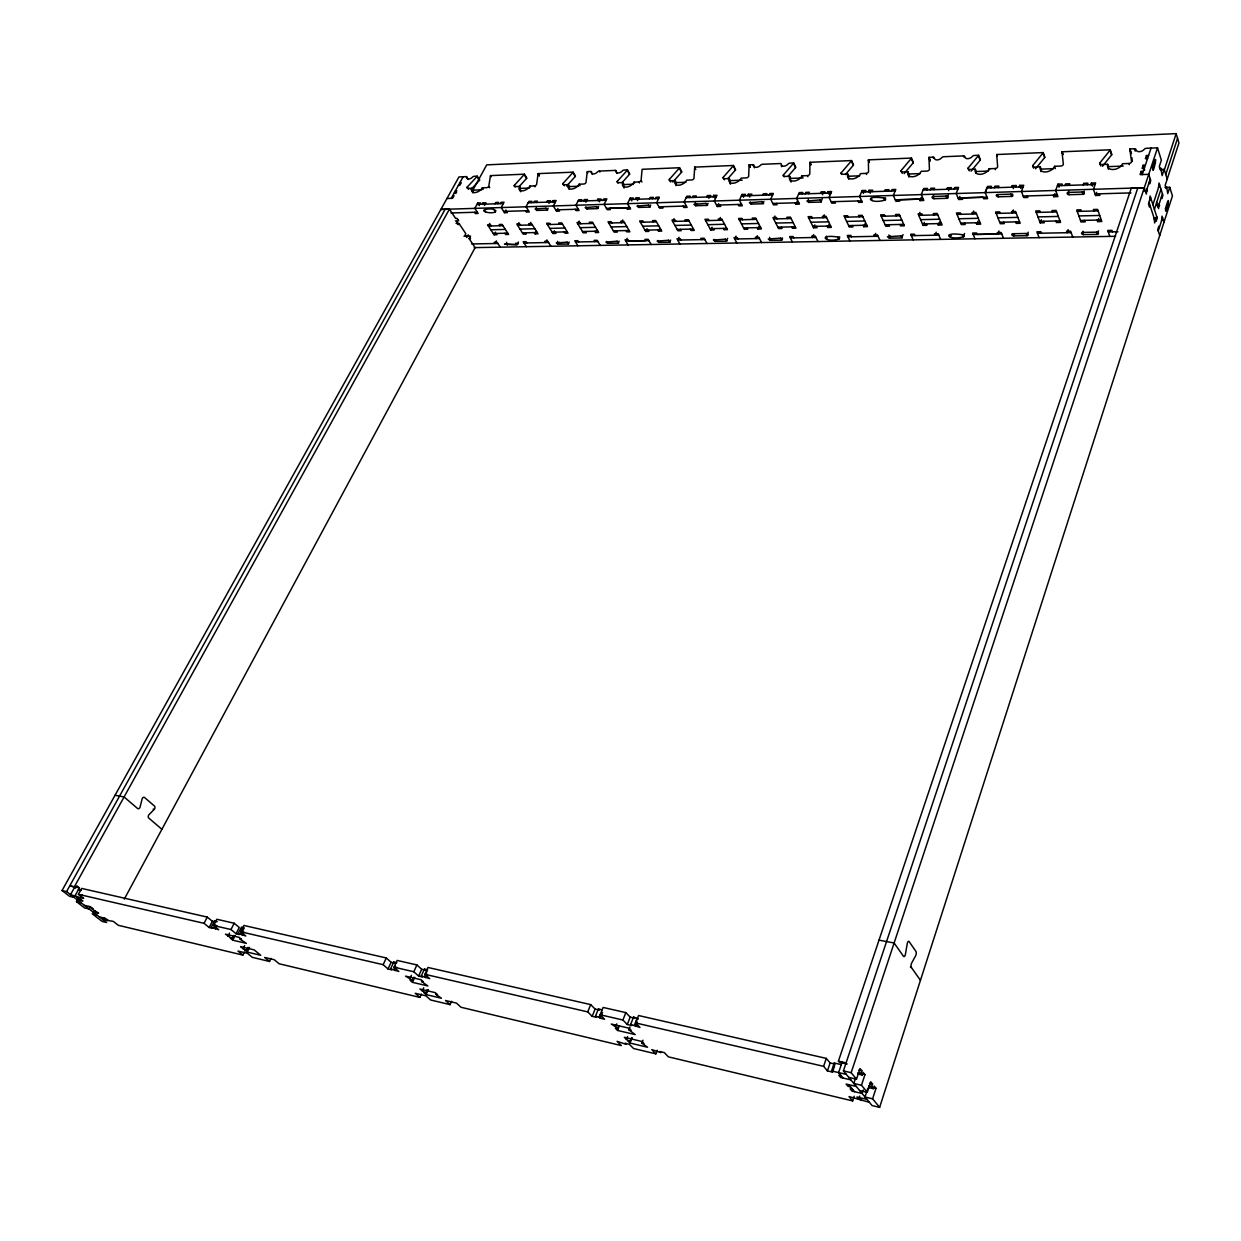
<?xml version="1.0" encoding="UTF-8"?>
<svg xmlns="http://www.w3.org/2000/svg" width="1241" height="1241" viewBox="0 0 1241 1241"><rect width="100%" height="100%" fill="white"/><g stroke="black" fill="none" stroke-linecap="round" stroke-linejoin="round"><path stroke-width="1.5" d="M845.416 174.562L853.296 165.317A2.048 1.272 -26.5 0 0 853.544 164.898L851.559 160.57L810.032 162.292A2.017 1.225 -27.3 0 0 809.923 162.711L809.784 174.081A2.032 1.241 -27.4 0 1 807.364 175.602L802.043 175.803A7.058 4.328 -27.7 0 1 793.62 181.077A7.058 4.328 -27.7 0 1 789.695 176.269L784.436 176.47A2.017 1.225 -27.9 0 1 783.335 175.09L793.433 163.393A2.017 1.225 -27.7 0 0 793.697 162.974L795.76 167.225A2.001 1.225 -27.7 0 1 795.512 167.644L787.957 176.408M793.697 162.974L790.005 163.129A2.001 1.225 -27.8 0 0 787.926 164.153A4.002 2.435 -27.8 0 1 783.785 166.185A4.002 2.435 -27.8 0 1 781.365 164.417A2.001 1.21 -28 0 0 780.155 163.548L762.501 164.277A1.986 1.194 -28.3 0 0 760.454 165.286A3.956 2.389 -28.4 0 1 756.358 167.302A3.956 2.389 -28.4 0 1 754.001 165.549A1.97 1.194 -28.5 0 0 752.822 164.681L749.223 164.836A1.97 1.194 -28.5 0 0 749.099 165.224L748.649 176.408A1.986 1.21 -28.6 0 1 746.291 177.897L741.156 178.099A6.903 4.188 -28.9 0 1 732.904 183.28A6.903 4.188 -28.9 0 1 729.274 178.533L724.201 178.735A1.97 1.194 -29.1 0 1 723.177 177.385L733.229 165.891A1.955 1.179 -28.9 0 0 733.478 165.487L735.634 169.66A1.955 1.179 -28.9 0 1 735.386 170.064L727.862 178.673M733.478 165.487L694.805 167.101A1.939 1.163 -29.6 0 0 694.681 167.488L693.967 178.502A1.939 1.163 -29.7 0 1 691.64 179.961L686.692 180.147A6.779 4.064 -29.9 0 1 678.579 185.25A6.779 4.064 -29.9 0 1 675.182 180.581L670.28 180.767A1.924 1.148 -30.1 0 1 669.333 179.433L679.323 168.124A1.924 1.148 -29.9 0 0 679.587 167.737L681.821 171.832A1.924 1.148 -29.9 0 1 681.557 172.22L672.824 182.101M622.051 182.644L629.497 174.314A1.893 1.117 -30.8 0 0 629.761 173.926L627.465 169.908L624.145 170.048A1.893 1.101 -30.9 0 0 622.206 171.01A3.77 2.203 -30.9 0 1 618.328 172.933A3.77 2.203 -30.9 0 1 616.281 171.258A1.877 1.101 -31 0 0 615.257 170.405L599.341 171.072A1.877 1.086 -31.3 0 0 597.417 172.034A3.739 2.172 -31.4 0 1 593.586 173.942A3.739 2.172 -31.4 0 1 591.585 172.266A1.861 1.086 -31.5 0 0 590.592 171.444L587.35 171.568A1.861 1.086 -31.5 0 0 587.21 171.956L585.985 182.613A1.877 1.086 -31.6 0 1 583.751 184.025L579.128 184.195A6.531 3.801 -31.8 0 1 571.31 189.128A6.531 3.801 -31.8 0 1 568.394 184.599L563.802 184.769A1.861 1.086 -32 0 1 562.98 183.482L572.877 172.546A1.846 1.07 -31.8 0 0 573.14 172.173L575.498 176.113A1.846 1.07 -31.8 0 1 575.235 176.501L566.594 186.057M573.14 172.173L538.191 173.616A1.83 1.055 -32.3 0 0 538.051 174.004L536.608 184.49A1.846 1.055 -32.4 0 1 534.406 185.886L529.923 186.041A6.422 3.692 -32.6 0 1 522.244 190.897A6.422 3.692 -32.6 0 1 519.529 186.445L515.093 186.6A1.83 1.039 -32.8 0 1 514.332 185.343L524.167 174.578A1.815 1.039 -32.6 0 0 524.431 174.19L526.836 178.083A1.815 1.039 -32.5 0 1 526.572 178.456L519.219 186.522M524.431 174.19L490.567 175.602A1.799 1.024 -33 0 0 490.428 175.974L488.768 186.321A1.815 1.024 -33.2 0 1 486.612 187.686L482.268 187.841A6.314 3.568 -33.4 0 1 474.729 192.619A6.314 3.568 -33.4 0 1 472.2 188.229L467.904 188.384A1.799 1.008 -33.5 0 1 467.19 187.143L476.963 176.532A1.784 1.008 -33.3 0 0 477.227 176.16L479.693 179.976A1.784 1.008 -33.3 0 1 479.429 180.348L470.897 189.625M115.056 795.248L124.084 796.97L137.58 808.496A2.172 1.536 -74.6 0 0 140.093 806.991L142.126 798.894A2.156 1.536 -75 0 1 144.592 797.529L154.396 805.998A2.156 1.52 -74.9 0 1 154.256 809.365L149.029 814.639A2.156 1.52 -74.6 0 0 148.811 818.098L161.904 829.298M1165.532 208.426C1165.47 220.851 1172.047 185.654 1165.532 208.426L1166.245 210.706M1152.594 167.38C1152.486 180.085 1159.451 144.437 1152.594 167.38L1153.323 169.722M1137.78 187.949L843.43 1070.905L872.082 1105.56L879.636 1107.375L1172.435 195.938L1169.751 187.313L1164.989 187.469M879.636 1107.375L872.609 1098.812L876.006 1088.279L874.207 1086.061L873.354 1088.683L868.793 1087.612M1169.751 187.313L1167.734 193.596L1166.649 186.895L1166.137 188.461L1165.175 185.39L1178.95 142.963L1176.158 133.625L486.72 164.867L472.247 191.207M1158.256 230.997L1162.553 217.687M873.354 1088.683L871.694 1086.651L872.547 1084.014L870.732 1081.78L867.304 1092.344L859.672 1090.544M1154.161 218.307L1154.626 222.977L1156.705 216.554M1158.148 207.061L1162.445 193.813M1159.172 203.865L1158.629 208.581L1156.674 202.438M1149.554 200.747L1150.112 195.969L1157.201 218.075L1156.162 221.286L1155.666 219.75M861.238 1099.774L858.725 1099.185L859.749 1096.051M863.24 1089.986L862.107 1093.492L851.993 1091.103L850.147 1088.884L852.676 1089.474M1160.971 169.443L1164.182 169.334L1162.119 175.617L1160.785 168.062L1160.257 169.645L1159.28 166.511L1161.359 160.213L1157.527 147.85L1146.513 148.284A2.296 1.458 -20.1 0 0 1144.14 149.416A4.576 2.885 -20.2 0 1 1139.409 151.666A4.576 2.885 -20.2 0 1 1136.073 149.742A2.28 1.443 -20.4 0 0 1134.414 148.78L1129.93 148.967A2.28 1.443 -20.4 0 0 1129.868 149.416L1131.575 161.826A2.296 1.458 -20.4 0 1 1128.907 163.486L1122.5 163.734A7.973 5.073 -20.7 0 1 1113.177 169.536A7.973 5.073 -20.7 0 1 1107.639 164.293L1101.31 164.526A2.265 1.443 -21 0 1 1099.759 163.036L1110.043 150.239A2.265 1.427 -20.9 0 0 1110.292 149.789L1062.125 151.79A2.218 1.396 -21.9 0 0 1062.063 152.24L1063.351 164.433A2.234 1.412 -21.9 0 1 1060.729 166.061L1054.571 166.294A7.756 4.917 -22.3 0 1 1045.434 171.987A7.756 4.917 -22.3 0 1 1040.268 166.821L1034.172 167.054A2.203 1.396 -22.5 0 1 1032.714 165.596L1042.967 153.031A2.203 1.396 -22.4 0 0 1043.216 152.581L996.818 154.52A2.156 1.35 -23.4 0 0 996.74 154.939L997.655 166.93A2.172 1.365 -23.4 0 1 995.08 168.528L989.139 168.745A7.57 4.778 -23.7 0 1 980.188 174.345A7.57 4.778 -23.7 0 1 975.348 169.272L969.485 169.49A2.156 1.35 -24 0 1 968.12 168.047L978.358 155.714A2.156 1.35 -23.8 0 0 978.606 155.28L974.48 155.451A2.141 1.35 -23.9 0 0 972.261 156.521A4.281 2.668 -24 0 1 967.809 158.677A4.281 2.668 -24 0 1 964.924 156.831A2.141 1.334 -24.1 0 0 963.497 155.901L943.827 156.723A2.125 1.319 -24.6 0 0 941.624 157.793A4.235 2.637 -24.7 0 1 937.234 159.918A4.235 2.637 -24.7 0 1 934.426 158.088A2.11 1.319 -24.8 0 0 933.03 157.173L929.028 157.343A2.11 1.319 -24.8 0 0 928.935 157.762L929.447 169.521A2.125 1.319 -24.9 0 1 926.934 171.103L921.225 171.305A7.384 4.607 -25.2 0 1 912.461 176.78A7.384 4.607 -25.2 0 1 907.978 171.816L902.331 172.018A2.094 1.303 -25.4 0 1 901.059 170.606L911.251 158.491A2.094 1.303 -25.3 0 0 911.499 158.072L868.467 159.856A2.063 1.272 -26.1 0 0 868.374 160.275L868.545 171.847A2.063 1.288 -26.2 0 1 866.094 173.383L860.571 173.6A7.213 4.468 -26.5 0 1 851.993 178.968A7.213 4.468 -26.5 0 1 847.789 174.081L842.344 174.283A2.048 1.272 -26.7 0 1 841.15 172.887L851.31 160.989A2.063 1.272 -26.5 0 0 851.559 160.57M1152.92 204.749L1159.528 184.552M1176.158 133.625L1164.337 169.831L1160.599 169.955M867.862 1088.248L865.008 1096.997L872.609 1098.812M1154.409 209.388L1160.987 189.19M1165.78 174.485L1177.554 138.309M867.304 1092.344L861.487 1085.255L864.961 1074.644L863.115 1072.364L862.247 1075.016L860.99 1073.481L861.859 1070.828L860.013 1068.532L856.492 1079.189L848.797 1077.405M657.265 1050.243L655.884 1053.857L651.742 1049.591L660.864 1052.601L659.824 1051.53L664.261 1052.585L668.387 1056.851L852.676 1100.922L854.196 1096.253M1150.609 197.521L1148.483 203.974L1149.492 207.076L1150.019 205.463M1145.831 192.448L1150.252 179.03M1146.901 189.237L1146.343 194.03L1144.295 187.717L714.335 200.98L717.298 206.502L720.695 206.409L719.951 205.029M855.561 1078.165L853.808 1083.471L861.487 1085.255M856.492 1079.189L851.155 1072.689L1157.527 147.85M842.158 1061.97L838.606 1072.581L843.197 1078.088M1143.302 171.336L1141.146 171.413L1140.076 174.609L1148.747 174.329L1150.764 180.628L1149.693 183.839L1149.197 182.272M1145.334 165.224L1143.178 165.301L1142.123 168.481L1144.28 168.404M1146.436 155.528L1145.381 158.693L1147.537 158.615L1146.436 155.528L1148.592 155.451M1142.247 174.547L1151.043 148.098M834.65 1065.74L832.525 1072.084L831.563 1070.952L834.247 1062.994L841.274 1064.607M838.42 1061.148L846.098 1062.901L847.045 1064.064L839.381 1062.312L838.42 1061.148L1131.28 188.136L1144.311 187.748M832.525 1072.084L827.452 1070.921L830.12 1062.979L826.289 1058.387L638.557 1015.526L635.656 1022.956L639.984 1027.439L630.676 1024.414L633.562 1017.031L638.37 1019.001M827.452 1070.921L823.605 1066.329L826.289 1058.387M1098.487 230.842L1097.277 234.394L1083.548 234.627A1.629 1.055 15.8 0 1 1081.609 233.556A1.629 1.055 15.8 0 1 1082.741 232.408L1083.145 231.229M1093.942 211.032L1093.399 209.496L1097.602 209.403L1101.822 221.519L1097.649 221.612L1098.735 218.447M1099.293 193.829L1099.821 195.38L1095.586 195.504L1096.687 192.324M1090.87 184.645L1091.413 183.063L1095.648 182.923L1093.43 189.299L1095.586 195.504M1083.145 184.893L1083.688 183.311L1087.907 183.172L1087.349 184.754M1068.16 229.585L1067.058 232.719L1066.515 231.229L1070.595 231.152L1072.767 237.062M1084.215 191.13L1083.114 194.31L1069.153 194.713A1.66 1.101 16.1 0 1 1067.167 193.612A1.66 1.101 16.1 0 1 1068.315 192.417L1068.749 191.223M1069.168 185.343L1069.742 183.761L1065.569 183.901L1065.011 185.483M1061.536 185.592L1062.11 184.009L1057.953 184.149L1055.688 190.462L1057.937 196.59L1053.795 196.714L1053.237 195.194M1053.795 196.714L1054.928 193.565M1043.712 221.286L1044.27 222.775L1040.222 222.853L1041.354 219.75M1028.246 232.191L1026.99 235.681L1013.773 235.914A1.582 1.024 17.7 0 1 1011.865 234.844A1.582 1.024 17.7 0 1 1012.92 233.727L1026.136 233.494A1.598 1.024 17.4 0 1 1028.044 234.549A1.598 1.024 17.4 0 1 1026.974 235.666L1026.136 233.494M1014.207 234.751L1014.626 233.603M1019.109 186.957L1019.699 185.39L1023.747 185.266L1021.436 191.517L1023.763 197.583L1027.827 197.474L1027.253 195.954M1013.277 209.962L1012.113 213.049L1011.539 211.575L1015.541 211.466L1020.149 223.302L1016.177 223.38L1015.588 221.906M1012.578 194.077L1011.71 196.419L998.307 196.792A1.613 1.07 18.3 0 1 996.352 195.721A1.613 1.07 18.3 0 1 997.423 194.558L1010.826 194.139A1.613 1.07 17.9 0 1 1012.78 195.24A1.613 1.07 17.9 0 1 1011.71 196.419L1010.826 194.139M975.007 238.784L972.618 233.06L976.496 232.982L977.086 234.425L997.842 234.022L998.989 230.95M1015.743 187.065L1016.317 185.498L1012.268 185.638L1011.694 187.189M998.276 187.624L998.865 186.072L994.863 186.212L994.274 187.748M973.766 210.97L972.587 214.026L971.998 212.568L975.907 212.475L980.7 224.156L976.791 224.249L977.97 221.177M990.938 187.856L991.528 186.321L987.541 186.445L985.183 192.619L987.603 198.638L983.617 198.762L983.027 197.257L961.961 197.877L962.582 199.367L958.657 199.475L956.19 193.518L958.595 187.391L954.686 187.515L954.081 189.051M985.183 192.634L986.967 187.996L1023.173 186.833M964.536 233.432L963.218 236.845C947.705 241.095 940.864 231.415 962.318 234.704A1.551 0.993 19.1 0 1 964.21 235.743A1.551 0.993 19.1 0 1 963.218 236.845L962.318 234.704M631.483 1037.817L630.071 1041.432L627.884 1040.92L630.009 1043.061L647.554 1047.233L641.83 1043.107L642.962 1040.206M950.932 235.945L951.366 234.797M630.071 1041.432L626.457 1039.477L627.589 1036.576M634.399 1025.268L637.285 1017.884M635.485 1026.385L637.207 1021.963M958.657 199.475L959.867 196.404M630.009 1043.061L632.119 1037.647M936.226 232.207L935.031 235.216L934.426 233.804L938.196 233.727L940.662 239.389M627.279 1024.492L630.18 1017.124L625.836 1012.625L603.126 1007.444L599.093 1017.093L600.194 1018.209L604.6 1019.233L600.194 1014.766L622.92 1020.009L627.279 1024.492L631.762 1025.531L630.676 1024.414M618.747 1025.857L617.599 1028.773L615.396 1028.262L617.553 1030.449L635.221 1034.591L628.892 1029.859L630.04 1026.928M617.553 1030.449L619.275 1026.09M622.92 1020.009L625.836 1012.625M948.341 194.868L946.992 198.312L934.07 198.7A1.582 1.024 20.1 0 1 932.162 197.629A1.582 1.024 20.1 0 1 933.123 196.481L933.589 195.333M950.823 189.144L951.428 187.624L947.535 187.748L946.93 189.268M933.946 214.988L933.325 213.545L937.157 213.452L942.105 224.993L938.305 225.086L939.484 222.061M617.599 1028.773L615.614 1026.757L616.761 1023.841M926.298 223.907L926.918 225.335L923.133 225.412L924.343 222.403M930.145 189.811L930.75 188.291L934.613 188.167L934.008 189.687M600.194 1018.209L602.537 1012.377M926.934 189.92L927.554 188.399L923.707 188.523L921.256 194.604L923.816 200.484L919.984 200.592L921.194 197.567M602.009 1009.802L598.379 1008.964L595.463 1016.255L596.564 1017.356L592.19 1016.348L595.106 1009.088L590.685 1004.605L427.974 967.468L424.903 974.309L429.665 978.653L421.32 975.907L424.375 969.112L427.618 969.842L424.562 976.667M919.938 212.335L918.728 215.345L937.762 214.879M592.19 1016.348L587.738 1011.896L590.685 1004.605M903.06 234.596L901.711 237.962L889.177 238.163L887.486 236.767L901.028 235.868L902.393 237.776L900.764 235.868M888.928 234.968L889.44 238.194M889.89 237.062L890.34 235.945M875.665 233.386L874.44 236.348L873.788 234.952L877.449 234.89L880.024 240.459M885.562 197.908L884.631 200.173C869.708 204.656 862.417 194.853 883.639 197.986A1.551 1.008 21.5 0 1 885.531 199.041A1.551 1.008 21.5 0 1 884.631 200.173L883.639 197.971M888.277 191.161L888.897 189.656L885.143 189.78L884.523 191.285M891.41 191.067L892.031 189.563L895.8 189.439L893.318 195.473L895.94 201.306L899.709 201.197L899.058 199.739L919.348 199.134L919.984 200.592M859.191 216.849L858.524 215.422L862.185 215.329L867.459 226.622L863.814 226.715L865.039 223.752M868.328 191.797L868.964 190.307L872.687 190.183L872.051 191.688M865.241 191.905L865.877 190.416L862.169 190.525L859.641 196.512L862.324 202.283L858.632 202.392L857.965 200.949M839.723 236.907L838.792 239.11C824.846 243.174 817.416 233.882 837.799 237.047C838.885 241.778 841.026 236.829 837.799 237.047M826.428 236.162L826.971 239.327M824.272 214.802L823.016 217.733L822.333 216.337L825.917 216.244L831.33 227.413L827.763 227.491L829.019 224.559M813.693 234.611L812.436 237.527L811.754 236.162L815.275 236.085L817.99 241.561M827.344 193.115L827.98 191.641L831.61 191.533L829.066 197.459L831.796 203.183L835.441 203.074L834.759 201.647M816.407 226.343L817.09 227.724L813.553 227.801L814.825 224.885M820.704 193.332L821.356 191.859L824.97 191.75L824.319 193.224M822.302 198.731L820.859 202.05L808.62 202.392L806.914 200.98L820.084 199.925L821.511 201.849L819.82 199.91M421.335 994.119L419.861 997.407L415.239 993.281L425.958 995.84L430.565 999.967L450.08 1004.636L451.553 1001.301M808.713 193.72L809.365 192.246L805.781 192.371L805.13 193.829M808.31 199.165L808.868 202.392M802.151 193.937L802.803 192.464L799.235 192.588L796.644 198.451L799.452 204.113L795.9 204.222L797.187 201.29M782.559 237.993L781.597 240.149L782.373 239.11L780.806 238.132L768.257 239.001L769.932 240.351L781.613 240.165L780.573 238.132M769.606 237.264L770.18 240.366M425.725 992.971L419.908 989.015L435.281 992.645L437.592 994.755L435.669 994.289L441.455 998.245L426.128 994.615L423.817 992.521L425.725 992.971L427.214 989.635M426.128 994.615L428.362 989.62M774.942 216.058L773.655 218.943L791.106 218.509M757.351 235.728L756.064 238.582L755.366 237.248L758.763 237.186L761.571 242.553M425.741 977.737L427.276 974.34M422.25 991.109L423.739 987.774M769.156 194.992L769.808 193.549L773.314 193.425L770.692 199.258L773.546 204.874L777.052 204.765L776.339 203.369M421.32 975.907L422.514 976.993L418.605 976.093L421.676 969.299L416.898 964.94L397.12 960.425L394.017 967.173L398.842 971.501L390.636 968.802L393.723 962.085L396.887 962.814M752.961 219.471L752.248 218.106L755.676 218.028L761.354 228.949L757.941 229.011L759.228 226.141M413.563 977.303L412.043 980.669L409.871 978.715L411.392 975.348M418.605 976.093L413.827 971.75L416.898 964.94M766.24 195.085L766.891 193.643L763.401 193.751L762.75 195.194M763.913 201.585L762.936 203.757L751.115 204.098L749.409 202.717L762.098 201.678L763.556 203.571L761.85 201.647M409.871 978.715L405.559 976.124L421.009 979.723L423.383 981.864L421.444 981.414L427.897 985.959L412.493 982.345L414.758 977.319M456.579 192.867L455.4 190.757L456.828 190.711L455.385 193.317L453.958 193.363M751.162 195.566L751.829 194.123L748.37 194.248L747.702 195.69M736.022 236.162L734.719 239.001L759.461 238.536M390.636 968.802L391.83 969.873L388.014 968.988L391.101 962.287L386.277 957.959L243.903 925.46L240.723 931.789L245.78 936.009L238.225 933.496L241.406 927.198L244.26 927.849L241.08 934.163M744.833 195.768L745.5 194.341L742.056 194.449L739.403 200.22L742.32 205.773L738.876 205.882L738.147 204.501M727.645 238.334L726.342 241.173L715.049 241.343L713.389 240.025L725.489 239.187L726.931 240.987L725.271 239.172M393.8 969.531L395.352 966.181M395.01 970.617L396.546 967.251M388.014 968.988L383.174 964.676L386.277 957.959M713.373 228.639L714.102 229.973L710.783 230.05L712.101 227.212M720.354 217.47L719.02 220.324L718.291 218.959L721.657 218.881L727.459 229.678L724.108 229.756L723.394 228.406M717.298 206.502L718.632 203.648M712.97 196.807L713.637 195.38L717.019 195.271L714.335 200.995L553.315 205.944L556.542 211.187L559.598 211.094L558.791 209.791M706.781 196.993L707.448 195.582L710.814 195.473L710.147 196.885M708.006 203.276L706.998 205.417L695.581 205.742L693.89 204.377L706.113 203.369L707.603 205.23L705.881 203.338M696.325 204.672L696.822 203.617M695.596 197.366L696.263 195.938L692.928 196.047L692.245 197.474M695.208 202.624L695.813 205.742M679.029 237.279L677.71 240.071L704.872 239.56M689.469 197.552L690.151 196.14L686.816 196.249L684.117 201.926L687.126 207.387L683.807 207.48L683.062 206.115M670.683 240.102L669.69 242.197L658.8 242.383L657.141 241.08L668.806 240.258L670.264 242.026L668.589 240.242M674.034 218.649L672.684 221.441L689.081 221.038M653.247 221.953L652.487 220.619L655.713 220.541L661.748 231.121L658.537 231.183L659.871 228.406M648.174 230.081L648.919 231.4L645.739 231.462L647.088 228.685M655.419 198.653L656.101 197.257L659.359 197.148L656.629 202.779L659.685 208.178L662.958 208.085L662.198 206.735M649.446 198.839L650.129 197.443L653.386 197.335L652.704 198.746M650.734 204.998L649.695 207.107L638.681 207.418L636.99 206.084L648.779 205.091L650.268 206.921L648.547 205.075M244.399 952.018L242.864 955.089L237.962 951.071L247.409 953.321L252.295 957.338L269.514 961.465L271.034 958.362M627.155 238.303L625.805 241.064L648.888 240.614M635.439 199.289L636.121 197.908L639.348 197.8L638.65 199.196M619.119 241.095L618.111 243.143L607.563 243.314L605.918 242.042L617.18 241.235L618.654 242.972L616.963 241.219M632.755 199.382L633.437 197.986L630.226 198.095L627.465 203.679L630.583 209.031L627.372 209.124L626.596 207.79L609.626 208.286L610.417 209.605L607.252 209.698L604.103 204.377L606.896 198.855L603.731 198.963L603.033 200.344M627.372 209.124L628.753 206.347M622.734 219.983L621.353 222.744L620.578 221.425L623.742 221.348L629.885 231.819L626.736 231.881L625.976 230.578M247.998 947.364L246.447 950.466L244.772 950.063L247.223 952.08L249.534 947.441M247.223 952.08L260.734 955.291L254.157 949.861L240.63 946.666L243.096 948.698L244.648 945.595M242.336 935.202L243.934 932.053M590.111 223.52L589.32 222.217L592.422 222.139L598.658 232.486L595.571 232.563L596.937 229.833M231.943 938.522L225.428 934.147L239.017 937.312L241.53 939.39L239.823 939.003L246.323 943.362L232.765 940.182L230.252 938.118L231.943 938.522L233.51 935.404M232.765 940.182L235.107 935.528M213.592 925.522L230.997 929.54L236.069 933.759L239.249 927.461L234.177 923.242L216.803 919.271L213.592 925.522L218.695 929.726L211.265 927.244L214.445 921.008L217.237 921.66M597.278 200.515L597.976 199.149L601.109 199.041L600.411 200.421M230.997 929.54L234.177 923.242M227.956 936.226L229.523 933.108M598.596 206.564L597.542 208.643L586.884 208.938L585.209 207.619L596.58 206.658L598.1 208.457L596.363 206.642M579.159 221.084L577.763 223.799L593.198 223.427M569.2 242.026L568.176 244.043L557.969 244.213L556.325 242.957L567.215 242.166L568.688 243.888L566.997 242.166M583.72 200.964L584.418 199.584L587.536 199.491L586.838 200.856M214.041 927.896L215.639 924.778M215.329 928.935L216.911 925.817M557.519 241.343L558.186 244.244M558.698 243.22L559.21 242.212M212.366 921.287L207.263 917.099L81.642 888.416L78.385 894.327L204.051 923.335L209.171 927.508L212.366 921.287L215.717 922.063L214.445 921.008M581.129 201.042L581.827 199.677L578.725 199.77L575.902 205.246L579.097 210.52L576.01 210.613L575.204 209.295M555.177 232.16L555.968 233.432L552.974 233.494L554.355 230.795M204.051 923.335L207.263 917.099M546.971 239.885L545.575 242.569L544.783 241.312L547.762 241.25L550.926 246.261M556.542 211.187L557.954 208.472M549.841 202.05L550.554 200.685L547.498 200.794L546.8 202.143M548.165 208.1L547.11 210.132L536.795 210.427L535.119 208.953L546.102 208.193L547.622 209.962L545.885 208.178M530.853 222.341L529.442 225.024L528.635 223.752L531.613 223.675L538.036 233.82L535.073 233.882L536.469 231.198M552.385 201.973L553.083 200.608L556.139 200.515L553.315 205.959L440.865 209.419L449.413 209.171L455.587 218.385L456.998 218.354L458.674 220.851L455.369 220.945M536.701 202.469L537.415 201.12L534.39 201.213L533.677 202.562M536.329 207.48L536.996 210.427M518.474 241.995L516.908 244.989C483.974 242.895 528.418 245.687 515.713 243.143M519.002 222.62L517.59 225.288L532.405 224.931M531.164 202.655L531.877 201.306L528.883 201.399L526.029 206.797L529.302 211.978L526.293 212.071L525.486 210.768M506.561 242.321L507.243 245.175M496.4 240.878L494.988 243.515L494.182 242.29L497.052 242.228L500.294 247.161M500.402 203.633L501.116 202.299L504.063 202.205L501.193 207.573L504.498 212.707L505.925 210.024M491.281 225.971L490.459 224.714L487.558 224.776L494.12 234.782L495.531 232.129M497.936 203.71L498.665 202.376L495.717 202.485L495.004 203.819M124.333 899.073L475.132 247.611L469.129 238.629L470.556 236.023M495.33 211.668C497.129 207.79 482.858 208.302 483.866 211.032C486.177 213.173 496.307 213.669 495.811 210.675M489.792 223.38L488.38 226.017L502.915 225.66M482.33 204.222L483.044 202.888L485.96 202.795L485.247 204.129M479.91 204.3L480.624 202.966L477.723 203.059L474.838 208.379L478.173 213.468L475.272 213.545L474.45 212.289M469.129 238.629L470.541 238.613L468.183 234.844L466.771 237.496L465.127 235.03L465.84 233.711L458.922 223.38L458.208 224.699L456.533 222.201L457.96 219.564M81.41 900.594L75.081 895.707L79.408 887.873L74.863 886.834L70.535 894.652L80.603 897.693L82.216 894.761M472.464 189.066L473.891 186.491M89.197 909.048L84.683 907.993L76.508 901.68L78.214 898.577M79.408 887.873L76.787 885.826L75.701 887.78L69.837 885.733L74.382 886.757L449.413 209.171M74.041 897.352L69.512 896.297L62.05 890.542L458.953 176.936L466.166 176.625A1.784 1.008 -33.4 0 1 467.035 177.432A3.583 2.001 -33.4 0 0 468.757 179.045A3.583 2.001 -33.4 0 0 472.402 177.199A1.784 1.008 -33.3 0 1 474.217 176.284L477.227 176.16M62.05 890.542L66.58 891.596L445.131 209.31M451.197 198.389L463.172 176.749M1102.489 166.294L1111.61 154.923A2.265 1.427 -20.9 0 0 1111.843 154.473L1110.292 149.789M1035.552 168.776L1044.658 157.623A2.203 1.396 -22.4 0 0 1044.906 157.173L1043.216 152.581M971.067 171.18L980.142 160.213A2.156 1.35 -23.8 0 0 980.39 159.779L978.606 155.28M904.115 173.662L913.143 162.912A2.094 1.303 -25.2 0 0 913.392 162.478L911.499 158.072M618.127 182.923L617.258 181.419L627.201 170.296A1.893 1.117 -30.8 0 0 627.465 169.908M679.587 167.737L642.186 169.288A1.893 1.117 -30.5 0 0 642.062 169.676L641.085 180.519A1.908 1.132 -30.7 0 1 638.805 181.946L634.011 182.132A6.655 3.94 -30.9 0 1 626.053 187.143A6.655 3.94 -30.9 0 1 622.889 182.551L618.142 182.722A1.893 1.117 -31 0 1 617.258 181.419M459.837 182.768L461.249 182.706L459.822 185.297L458.394 185.359M472.2 188.229L473.441 190.137L481.834 189.826M519.529 186.445L520.739 188.384L529.411 188.058M568.394 184.599L569.572 186.569L578.523 186.243M622.889 182.551L624.052 184.552L633.313 184.211M675.182 180.581L676.314 182.629L685.885 182.272M729.274 178.533L730.36 180.628L742.242 180.178M789.695 176.269L790.75 178.394L803.082 177.928M847.789 174.081L848.797 176.238L859.749 175.834M907.978 171.816L908.924 174.019L920.279 173.6M975.348 169.272L976.264 171.522L988.317 171.072M1040.268 166.821L1041.106 169.117L1053.625 168.667M1107.639 164.293L1108.43 166.635L1123.276 166.077M452.639 195.752L454.051 195.706L452.608 198.312L446.931 198.513M477.009 204.393L503.35 203.555M528.17 202.748L555.441 201.88M578.011 201.135L606.197 200.235M629.544 199.491L658.676 198.56M686.149 197.676L716.352 196.698M741.389 195.892L772.662 194.884M798.583 194.061L830.974 193.022M861.533 192.029L895.18 190.943M923.102 190.044L957.99 188.927M1057.394 185.731L1095.105 184.521M946.061 196.094L946.992 198.312A1.582 1.039 19.7 0 0 947.984 197.164A1.582 1.039 19.7 0 0 946.061 196.094L933.123 196.481L934.07 198.7M1144.155 190.912L1147.398 190.804M450.948 212.971L477.335 212.195M503.675 211.404L528.48 210.675M555.735 209.869L578.306 209.202M606.461 208.379L629.792 207.681M658.924 206.828L686.366 206.022M716.553 205.122L741.575 204.377M772.833 203.462L798.739 202.702M831.113 201.74L861.657 200.84M895.273 199.848L923.18 199.025M958.052 197.986L986.998 197.133M1023.189 196.062L1057.379 195.054M1095.058 193.937L1130.954 192.898M504.498 212.707L507.46 212.614L506.638 211.327M456.083 223.458L458.922 223.38M1156.457 205.479L1159.668 205.401M547.374 224.559L562.499 224.187M608.773 223.039L624.502 222.635M640.403 222.248L656.458 221.844M705.648 220.634L722.371 220.215M739.295 219.797L756.374 219.378M808.744 218.075L826.584 217.625M844.609 217.191L862.836 216.725M881.265 216.275L899.88 215.81M957.028 214.398L976.496 213.917M996.197 213.421L1016.115 212.925M1036.266 212.428L1056.649 211.932M1077.266 211.42L1098.114 210.892M490.831 229.771L505.351 229.43M520.026 229.089L534.824 228.732M549.779 228.391L564.872 228.034M580.136 227.677L595.54 227.305M611.099 226.948L626.814 226.576M642.683 226.203L658.723 225.831M674.933 225.443L691.299 225.055M707.851 224.668L724.558 224.28M741.451 223.876L758.515 223.473M775.765 223.07L793.201 222.666M810.807 222.248L828.616 221.829M846.626 221.41L864.822 220.976M883.22 220.541L901.819 220.107M920.62 219.657L939.623 219.223M958.859 218.757L978.296 218.307M997.966 217.842L1017.853 217.377M1037.957 216.911L1058.309 216.43M1078.894 215.934L1099.712 215.453M1153.99 218.152L1157.201 218.075M493.282 233.51L507.786 233.184M522.445 232.858L537.229 232.532M552.167 232.207L567.246 231.865M582.479 231.524L597.867 231.183M613.411 230.842L629.109 230.485M644.963 230.143L660.988 229.787M677.167 229.414L693.517 229.058M710.038 228.685L726.73 228.313M743.592 227.941L760.64 227.568M777.859 227.181L795.264 226.793M812.871 226.405L830.648 226.002M848.627 225.614L866.792 225.195M885.159 224.792L903.727 224.388M922.497 223.969L941.485 223.535M960.674 223.116L980.095 222.682M999.719 222.248L1019.575 221.798M1039.648 221.363L1059.969 220.898M1080.508 220.448L1101.294 219.983M494.12 234.782L497.005 234.704L496.183 233.463M463.963 236.255L468.912 236.147M471.704 243.965L497.874 243.469M523.981 242.988L548.553 242.522M575.56 242.011L597.914 241.576M790.346 237.946L815.957 237.465M847.929 236.86L878.101 236.286M911.282 235.666L938.817 235.138M973.223 234.487L1001.766 233.96M1037.445 233.277L1071.138 232.641M1096.486 232.16L1097.277 234.394A1.629 1.07 15.4 0 0 1098.44 233.246A1.629 1.07 15.4 0 0 1096.486 232.16L1082.741 232.408L1083.548 234.642M1108.26 231.943L1117.939 231.757M474.155 247.626L1115.566 236.302M879.016 940.135L894.125 943.005L903.557 956.377A2.792 1.117 -81.3 0 0 905.449 954.158L907.264 943.563A2.792 1.101 -81.4 0 1 909.11 941.547L915.905 951.366A2.761 1.086 -81.3 0 1 915.687 955.679L911.67 963A2.777 1.101 -81.2 0 0 911.375 967.453L920.45 980.328M153.139 809.148L154.256 809.365M910.444 967.266L911.375 967.453M78.323 889.828L81.13 890.48M391.101 962.287L394.917 963.171L393.723 962.085M421.676 969.299L425.57 970.198L424.375 969.112M595.106 1009.088L599.481 1010.081L598.379 1008.964M630.18 1017.124L634.647 1018.147L633.562 1017.031M830.12 1062.979L835.193 1064.142L834.247 1062.994M858.803 1070.13L861.859 1070.828M857.919 1072.767L860.99 1073.481M861.89 1073.93L864.961 1074.644M857.64 1073.961L862.247 1075.016M240.723 931.789L383.174 964.676M394.017 967.173L413.827 971.75M424.903 974.309L587.738 1011.896M635.656 1022.956L823.605 1066.329M843.43 1070.905L851.155 1072.689M595.463 1016.255L599.093 1017.093M831.563 1070.952L846.284 1074.365M80.603 897.693L83.643 898.406L78.385 894.327M209.171 927.508L212.537 928.299L211.265 927.244M236.069 933.759L239.497 934.551L238.225 933.496M78.803 898.577L82.93 900.95L76.88 899.539M841.305 1075.807L838.761 1075.218L840.653 1077.498L850.845 1079.872M869.507 1083.3L872.547 1084.014M615.614 1026.757L611.239 1024.042L628.954 1028.168L631.111 1030.387L628.892 1029.859M868.653 1085.937L871.694 1086.651M872.981 1087.566L876.006 1088.279M76.508 901.68L81.022 902.75M412.043 980.669L410.119 980.219L412.493 982.345M84.466 905.403L90.515 906.814L93.091 908.815L91.586 908.459M856.274 1086.449L846.129 1084.06L847.991 1086.309L850.519 1086.899M94.564 910.77L98.644 913.112L92.61 911.685M243.096 948.698L246.447 950.466M641.83 1043.107L644.032 1043.634L641.923 1041.478L624.332 1037.305L626.457 1039.477M96.674 914.834L92.175 913.764L102.134 921.427L106.617 922.497L66.58 891.596M99.435 916.959L105.469 918.387L108.014 920.357L106.493 920M866.978 1099.386L856.91 1096.997L858.725 1099.185M102.832 919.581L113.288 921.38L118.329 925.305L242.864 955.089M869.383 1102.303L849.015 1096.579L852.676 1100.922M419.861 997.407L279.132 963.761L274.277 959.727L264.643 957.432L269.514 961.465M655.884 1053.857L633.546 1048.521L629.342 1044.27L624.999 1043.231L626.053 1044.302L617.087 1041.354L621.322 1045.589L461 1007.258L456.455 1003.1L445.519 1000.494L450.08 1004.636M88.995 906.457L97.139 912.755M103.965 918.03L107.347 920.651M74.382 886.757L75.701 887.78M848.658 1084.665L854.522 1091.692M859.424 1097.587L861.843 1100.503M477.723 203.059L479.383 205.618M467.19 187.143L468.648 189.361M483.044 202.888L484.704 205.448M484.331 210.039L485.572 211.947M499.999 225.753L499.192 224.497L502.109 224.419L508.608 234.456L505.707 234.518L504.885 233.277M466.166 176.625L468.028 179.48M482.268 187.841L483.199 189.284M494.089 209.745L495.33 211.653M477.583 177.494L479.429 180.348M526.898 242.91L526.106 241.669L523.175 241.731L526.37 246.695M489.078 186.802L489.699 187.748M520.553 225.241L519.746 223.969L516.783 224.047L523.252 234.146L526.2 234.068L525.393 232.812M490.428 175.974L491.033 176.936M534.266 232.625L535.073 233.882M514.332 185.343L515.248 186.802M552.974 233.494L546.598 223.287L549.608 223.225L550.399 224.497M524.772 175.539L526.572 178.456M529.923 186.041L530.528 187.019M547.498 200.794L549.111 203.4M559.474 224.28L558.683 222.992L561.723 222.915L568.052 233.168L565.027 233.23L564.236 231.958M534.406 185.886L535.011 186.848M577.887 245.796L574.769 240.738L577.794 240.676L578.585 241.933M538.191 173.616L539.385 175.57M538.051 174.004L539.246 175.943M553.083 200.608L554.696 203.229M594.842 241.638L594.067 240.366L597.138 240.304L600.225 245.392M580.85 223.737L580.059 222.449L576.987 222.527L583.286 232.827L586.341 232.765L585.566 231.478M562.98 183.482L564.376 185.778M594.796 231.276L595.571 232.563M584.418 199.584L586 202.236M585.923 206.968L587.117 208.953M606.632 241.421L607.795 243.329M573.466 173.538L575.235 176.501M579.128 184.195L580.012 185.685M597.976 199.149L599.543 201.802M611.922 222.977L611.146 221.658L607.997 221.751L614.186 232.16L617.32 232.083L616.544 230.795M628.07 244.911L625.03 239.777L628.163 239.715L628.923 241.002L645.723 240.676L644.963 239.373L648.143 239.311L651.137 244.493M591.181 172.437L592.345 174.423M587.21 171.956L587.8 172.949M599.341 171.072L599.93 172.065M645.739 231.462L639.642 220.945L642.854 220.867L643.614 222.186M637.75 205.401L638.913 207.418M657.916 240.444L659.033 242.398M615.257 170.405L616.994 173.414M630.226 198.095L631.778 200.778M636.121 197.908L637.672 200.592M657.777 229.88L658.537 231.183M627.775 171.305L629.497 174.314M634.011 182.132L634.585 183.141M641.38 181.015L641.954 182.024M638.805 181.946L639.379 182.954M679.928 243.996L676.966 238.753L680.208 238.691L680.937 240.009M675.957 221.379L675.213 220.045L671.939 220.138L677.927 230.764L681.185 230.686L680.44 229.368M685.792 221.146L685.048 219.797L688.352 219.719L694.262 230.407L690.989 230.485L690.244 229.151M707.044 243.515L704.128 238.241L700.855 238.303L701.584 239.622M669.333 179.433L670.745 181.993M714.211 239.389L715.297 241.374M679.882 169.148L681.557 172.22M710.783 230.05L704.919 219.3L708.254 219.223L708.983 220.572M707.448 195.582L708.937 198.327M736.859 242.988L734.005 237.651L737.356 237.589L738.069 238.924M694.805 167.101L695.363 168.124M694.681 167.488L695.798 169.552M713.637 195.38L715.111 198.141M723.177 177.385L724.449 179.805M742.707 219.735L741.978 218.369L738.581 218.447L744.321 229.321L747.718 229.244L747.004 227.894M742.056 194.449L743.499 197.241M757.227 227.661L757.941 229.011M750.262 202.004L751.348 204.098M748.37 194.248L749.812 197.04M733.757 166.93L735.386 170.064M752.822 164.681L754.419 167.83M777.13 218.881L776.432 217.501L772.957 217.578L778.572 228.561L782.032 228.499L781.334 227.119M749.223 164.836L750.293 166.93M749.099 165.224L750.169 167.333M793.821 237.869L793.123 236.519L789.664 236.581L792.41 242.011M787.616 218.618L786.918 217.237L790.424 217.144L795.977 228.189L792.472 228.266L791.789 226.886M783.335 175.09L784.126 176.687M795.186 202.81L795.9 204.222M813.553 227.801L808.077 216.694L811.63 216.617L812.312 218.013M781.194 165.658L781.721 166.713M793.961 164.448L795.512 167.644M827.08 226.11L827.763 227.491M802.043 175.803L802.57 176.874M807.364 175.602L807.875 176.672M821.356 191.859L822.721 194.713M810.032 162.292L811.056 164.433M809.923 162.711L810.947 164.836M827.98 191.641L829.345 194.511M849.914 240.987L847.262 235.464L850.861 235.402L851.512 236.783M848.255 217.113L847.587 215.701L843.958 215.794L849.294 227.025L852.908 226.948L852.241 225.552M841.15 172.887L841.91 174.516M863.147 225.304L863.814 226.715M862.169 190.525L863.503 193.425M851.807 162.075L853.296 165.317M868.964 190.307L870.298 193.208M871.166 198.358L872.175 200.53M866.094 173.383L866.59 174.469M884.973 216.198L884.321 214.771L880.614 214.864L885.81 226.234L889.502 226.141L888.866 224.73M868.467 159.856L869.46 162.044M868.374 160.275L869.352 162.462M896.157 215.934L895.506 214.491L899.26 214.398L904.379 225.815L900.64 225.909L900.004 224.481M913.174 239.87L910.646 234.239L914.384 234.177L915.005 235.588M901.059 170.606L902.269 173.352M923.133 225.412L918.092 213.917L921.892 213.824L922.528 215.267M937.684 223.644L938.305 225.086M911.716 159.608L913.143 162.912M949.582 234.937L950.482 237.078M929.028 157.343L929.959 159.562M928.935 157.762L930.331 161.097M933.03 157.173L933.496 158.29M960.906 214.321L960.301 212.863L956.423 212.956L961.294 224.574L965.157 224.497L964.552 223.054M947.535 187.748L948.776 190.726M976.202 222.791L976.791 224.249M963.497 155.901L963.947 157.033M968.12 168.047L969.252 170.855M997.842 234.022L997.252 232.579L1001.177 232.501L1003.504 238.288M1000.168 213.343L999.579 211.87L995.608 211.963L1000.308 223.721L1004.264 223.644L1003.69 222.186M978.792 156.831L980.142 160.213M989.139 168.745L989.589 169.877M997.407 194.542L998.307 196.792M1012.92 233.742L1013.788 235.914M995.08 168.528L995.53 169.66M996.818 154.52L997.268 155.652M996.74 154.939L997.175 156.087M1012.268 185.638L1013.447 188.663M1019.699 185.39L1020.862 188.43M1039.12 237.651L1036.887 231.803L1040.889 231.726L1041.447 233.199M1040.222 222.853L1035.708 210.954L1039.756 210.861L1040.33 212.351M1032.714 165.596L1033.706 168.264M1052.554 212.056L1051.996 210.551L1056.091 210.443L1060.528 222.418L1056.448 222.511L1055.889 221.022M1043.386 154.179L1044.658 157.623M1057.953 184.149L1059.069 187.22M1054.571 166.294L1055.408 168.59M1069.153 194.713L1068.315 192.402L1082.292 191.983A1.66 1.117 15.7 0 1 1084.277 193.1A1.66 1.117 15.7 0 1 1083.114 194.31L1082.292 191.983M1062.125 151.79L1062.948 154.117M1062.063 152.24L1062.885 154.551M1081.423 211.342L1080.88 209.822L1076.723 209.931L1081.051 221.968L1085.192 221.875L1084.65 220.371M1097.122 220.107L1097.649 221.612M1091.413 183.063L1092.499 186.166M1109.811 236.411L1107.732 230.438L1111.92 230.361L1112.432 231.85M1099.759 163.036L1100.751 165.968M1110.431 151.418L1111.61 154.923M1128.907 163.486L1129.294 164.665M1149.026 202.361L1155.154 221.363M1159.715 235.526L1157.775 229.492L1158.799 226.281L1159.296 227.786M1129.93 148.967L1131.451 153.682M1129.868 149.416L1131.001 152.953M1134.414 148.78L1135.174 151.154M1141.146 171.413L1142.154 174.562M1161.514 220.867L1162.072 216.167L1163.996 222.217M1143.178 165.301L1144.683 170.033M1158.489 187.717L1159.032 182.985L1162.926 195.349L1161.902 198.513L1161.405 196.978M1154.766 160.741L1155.511 163.098M1167.641 201.849L1168.355 204.129M1164.182 169.334L1167.207 179.107M1131.885 157.685L1132.366 161.221M791.075 182.024A7.058 4.343 -27.7 0 1 790.75 178.394M848.782 179.34A7.213 4.468 -26.5 0 1 848.797 176.238M909.017 177.168A7.368 4.623 -25.2 0 1 908.924 174.019M975.969 173.228A7.555 4.778 -23.7 0 1 976.264 171.522M1041.028 171.661A7.756 4.917 -22.2 0 1 1041.106 169.117M1108.415 169.226A7.958 5.073 -20.7 0 1 1108.43 166.635M472.961 192.898A6.298 3.583 -33.4 0 1 473.441 190.137M520.6 191.734A6.407 3.692 -32.6 0 1 520.739 188.384M569.2 189.423A6.515 3.801 -31.8 0 1 569.572 186.569M624.068 188.027A6.639 3.94 -30.9 0 1 624.052 184.552M676.066 185.576A6.763 4.064 -29.9 0 1 676.314 182.629M730.561 184.195A6.903 4.188 -28.9 0 1 730.189 183.621M729.972 182.954A6.903 4.188 -28.9 0 1 730.36 180.628"/></g></svg>
